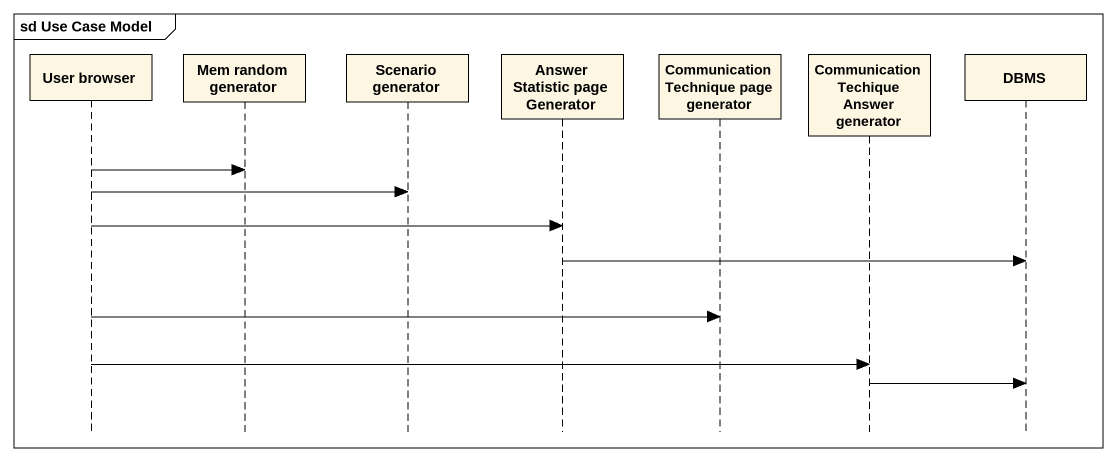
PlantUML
@startuml
mainframe sd Use Case Model
hide footbox
participant "User browser" as User_browser
participant "Mem random generator" as Mem_random_generator
participant "Scenario generator" as Scenario_generator
participant "Answer Statistic page Generator" as Answer_Statistic_page
participant "Communication Technique page generator" as Communication_Technique
participant "Communication Techique Answer generator" as Communication_Techique
participant DBMS

User_browser -> Mem_random_generator
User_browser -> Scenario_generator
User_browser -> Answer_Statistic_page
Answer_Statistic_page -> DBMS
User_browser -> Communication_Technique
User_browser -> Communication_Techique
Communication_Techique -> DBMS
@enduml
